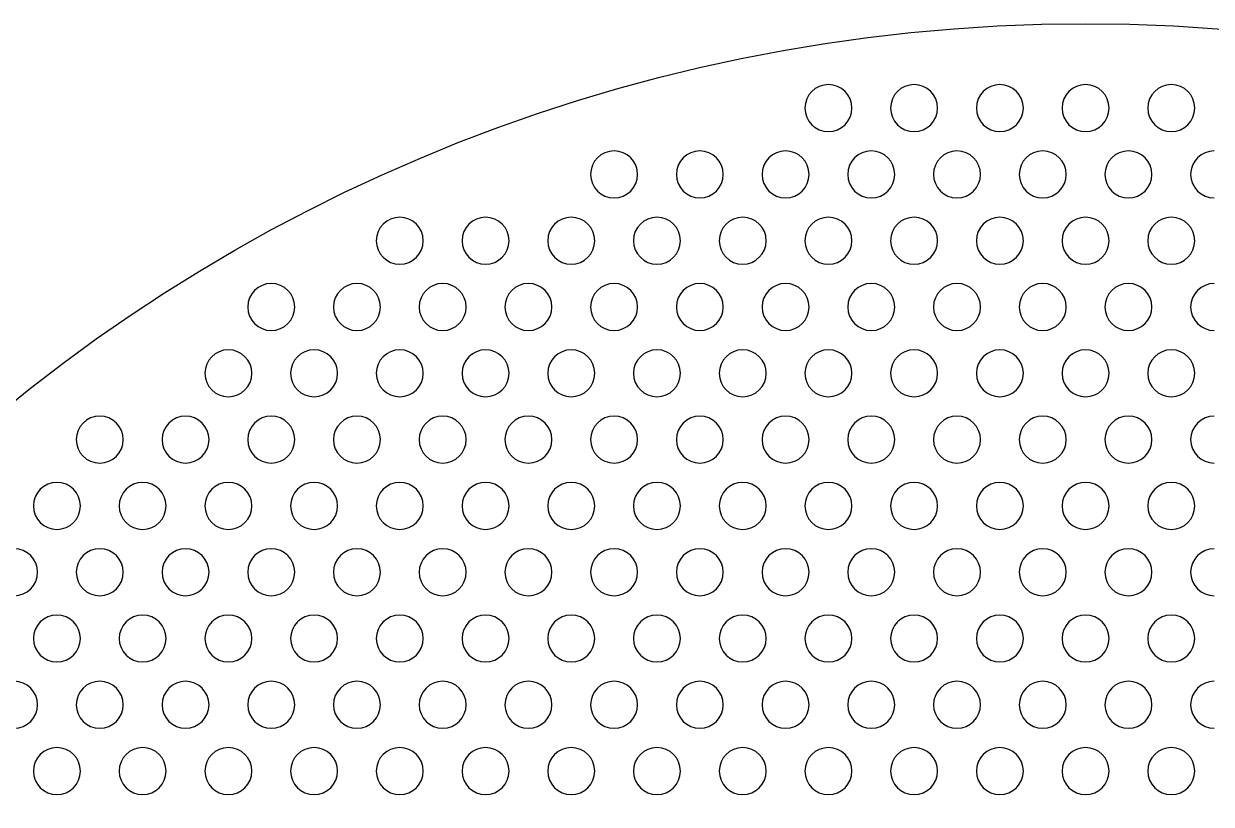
# Model space of a CAD drawing. Header units: millimetres. Extents: x 2717 to 2965, y -3 to 245.
# Drawn here: x 2764.4 to 2850.6, y 188.4 to 245 of the extents above; entities that cross this region are included whole.
import ezdxf

# ---------------------------------------------------------------- set-up
doc = ezdxf.new("R2010")
doc.units = ezdxf.units.MM
doc.layers.add('Livello 04', color=1, linetype='Continuous', true_color=0xff0000)
doc.layers.add('Predefinito', color=18, linetype='Continuous', true_color=0x000000)

msp = doc.modelspace()

# ---------------------------------------------------------------- linework, layer by layer
at = {"layer": 'Livello 04'}
msp.add_circle((2841.468, 121.039), 124, dxfattribs=at)
at = {"layer": 'Predefinito', "color": 18, "true_color": 0x000000}
for points in [[(2822.81, 240.621), (2821.868, 240.621), (2821.105, 239.858), (2821.105, 238.916)], [(2824.514, 238.916), (2824.514, 239.858), (2823.751, 240.621), (2822.81, 240.621)], [(2829.029, 240.621), (2828.088, 240.621), (2827.325, 239.858), (2827.325, 238.916)], [(2830.734, 238.916), (2830.734, 239.858), (2829.97, 240.621), (2829.029, 240.621)], [(2835.249, 240.62), (2834.307, 240.62), (2833.544, 239.858), (2833.544, 238.916)], [(2836.953, 238.916), (2836.953, 239.858), (2836.19, 240.62), (2835.249, 240.62)], [(2841.468, 240.62), (2840.527, 240.62), (2839.764, 239.858), (2839.764, 238.916)], [(2843.173, 238.916), (2843.173, 239.858), (2842.409, 240.62), (2841.468, 240.62)], [(2847.688, 240.62), (2846.746, 240.62), (2845.983, 239.858), (2845.983, 238.916)], [(2849.392, 238.916), (2849.392, 239.858), (2848.629, 240.62), (2847.688, 240.62)], [(2821.105, 238.916), (2821.105, 237.975), (2821.868, 237.212), (2822.81, 237.212)], [(2822.81, 237.212), (2823.751, 237.212), (2824.514, 237.975), (2824.514, 238.916)], [(2827.325, 238.916), (2827.325, 237.975), (2828.088, 237.212), (2829.029, 237.212)], [(2829.029, 237.212), (2829.97, 237.212), (2830.734, 237.975), (2830.734, 238.916)], [(2833.544, 238.916), (2833.544, 237.975), (2834.307, 237.212), (2835.249, 237.212)], [(2835.249, 237.212), (2836.19, 237.212), (2836.953, 237.975), (2836.953, 238.916)], [(2839.764, 238.916), (2839.764, 237.975), (2840.527, 237.212), (2841.468, 237.212)], [(2841.468, 237.212), (2842.409, 237.212), (2843.173, 237.975), (2843.173, 238.916)], [(2845.983, 238.916), (2845.983, 237.975), (2846.746, 237.212), (2847.688, 237.212)], [(2847.688, 237.212), (2848.629, 237.212), (2849.392, 237.975), (2849.392, 238.916)], [(2807.261, 235.809), (2806.319, 235.809), (2805.556, 235.046), (2805.556, 234.105)], [(2808.965, 234.105), (2808.965, 235.046), (2808.202, 235.809), (2807.261, 235.809)], [(2813.48, 235.809), (2812.539, 235.809), (2811.776, 235.046), (2811.776, 234.105)], [(2815.185, 234.105), (2815.185, 235.046), (2814.422, 235.809), (2813.48, 235.809)], [(2819.7, 235.809), (2818.758, 235.809), (2817.995, 235.046), (2817.995, 234.105)], [(2821.404, 234.105), (2821.404, 235.046), (2820.641, 235.809), (2819.7, 235.809)], [(2825.919, 235.809), (2824.978, 235.809), (2824.215, 235.046), (2824.215, 234.105)], [(2827.624, 234.105), (2827.624, 235.046), (2826.861, 235.809), (2825.919, 235.809)], [(2832.139, 235.809), (2831.198, 235.809), (2830.434, 235.046), (2830.434, 234.105)], [(2833.843, 234.105), (2833.843, 235.046), (2833.08, 235.809), (2832.139, 235.809)], [(2838.358, 235.809), (2837.417, 235.809), (2836.654, 235.046), (2836.654, 234.105)], [(2840.063, 234.105), (2840.063, 235.046), (2839.3, 235.809), (2838.358, 235.809)], [(2844.578, 235.809), (2843.637, 235.809), (2842.873, 235.046), (2842.873, 234.105)], [(2846.282, 234.105), (2846.282, 235.046), (2845.519, 235.809), (2844.578, 235.809)], [(2850.797, 235.809), (2849.856, 235.809), (2849.093, 235.046), (2849.093, 234.105)], [(2805.556, 234.105), (2805.556, 233.163), (2806.319, 232.4), (2807.261, 232.4)], [(2807.261, 232.4), (2808.202, 232.4), (2808.965, 233.163), (2808.965, 234.105)], [(2811.776, 234.105), (2811.776, 233.163), (2812.539, 232.4), (2813.48, 232.4)], [(2813.48, 232.4), (2814.422, 232.4), (2815.185, 233.163), (2815.185, 234.105)], [(2817.995, 234.105), (2817.995, 233.163), (2818.758, 232.4), (2819.7, 232.4)], [(2819.7, 232.4), (2820.641, 232.4), (2821.404, 233.163), (2821.404, 234.105)], [(2824.215, 234.105), (2824.215, 233.163), (2824.978, 232.4), (2825.919, 232.4)], [(2825.919, 232.4), (2826.861, 232.4), (2827.624, 233.163), (2827.624, 234.105)], [(2830.434, 234.105), (2830.434, 233.163), (2831.198, 232.4), (2832.139, 232.4)], [(2832.139, 232.4), (2833.08, 232.4), (2833.843, 233.163), (2833.843, 234.105)], [(2836.654, 234.105), (2836.654, 233.163), (2837.417, 232.4), (2838.358, 232.4)], [(2838.358, 232.4), (2839.3, 232.4), (2840.063, 233.163), (2840.063, 234.105)], [(2842.873, 234.105), (2842.873, 233.163), (2843.637, 232.4), (2844.578, 232.4)], [(2844.578, 232.4), (2845.519, 232.4), (2846.282, 233.163), (2846.282, 234.105)], [(2849.093, 234.105), (2849.093, 233.163), (2849.856, 232.4), (2850.797, 232.4)], [(2791.712, 230.998), (2790.771, 230.998), (2790.007, 230.235), (2790.007, 229.294)], [(2793.417, 229.294), (2793.417, 230.235), (2792.653, 230.998), (2791.712, 230.998)], [(2797.931, 230.998), (2796.99, 230.998), (2796.227, 230.235), (2796.227, 229.294)], [(2799.636, 229.294), (2799.636, 230.235), (2798.873, 230.998), (2797.931, 230.998)], [(2804.151, 230.998), (2803.21, 230.998), (2802.446, 230.235), (2802.446, 229.294)], [(2805.856, 229.294), (2805.856, 230.235), (2805.092, 230.998), (2804.151, 230.998)], [(2810.37, 230.998), (2809.429, 230.998), (2808.666, 230.235), (2808.666, 229.294)], [(2812.075, 229.294), (2812.075, 230.235), (2811.312, 230.998), (2810.37, 230.998)], [(2816.59, 230.998), (2815.649, 230.998), (2814.886, 230.235), (2814.886, 229.294)], [(2818.295, 229.294), (2818.295, 230.235), (2817.531, 230.998), (2816.59, 230.998)], [(2822.81, 230.998), (2821.868, 230.998), (2821.105, 230.235), (2821.105, 229.294)], [(2824.514, 229.294), (2824.514, 230.235), (2823.751, 230.998), (2822.81, 230.998)], [(2829.029, 230.998), (2828.088, 230.998), (2827.324, 230.235), (2827.324, 229.294)], [(2830.734, 229.294), (2830.734, 230.235), (2829.97, 230.998), (2829.029, 230.998)], [(2835.249, 230.998), (2834.307, 230.998), (2833.544, 230.235), (2833.544, 229.294)], [(2836.953, 229.294), (2836.953, 230.235), (2836.19, 230.998), (2835.249, 230.998)], [(2841.468, 230.998), (2840.527, 230.998), (2839.764, 230.235), (2839.764, 229.294)], [(2843.173, 229.294), (2843.173, 230.235), (2842.409, 230.998), (2841.468, 230.998)], [(2847.688, 230.998), (2846.746, 230.998), (2845.983, 230.235), (2845.983, 229.294)], [(2849.392, 229.294), (2849.392, 230.235), (2848.629, 230.998), (2847.688, 230.998)], [(2790.007, 229.294), (2790.007, 228.352), (2790.771, 227.589), (2791.712, 227.589)], [(2791.712, 227.589), (2792.653, 227.589), (2793.417, 228.352), (2793.417, 229.294)], [(2796.227, 229.294), (2796.227, 228.352), (2796.99, 227.589), (2797.931, 227.589)], [(2797.931, 227.589), (2798.873, 227.589), (2799.636, 228.352), (2799.636, 229.294)], [(2802.446, 229.294), (2802.446, 228.352), (2803.21, 227.589), (2804.151, 227.589)], [(2804.151, 227.589), (2805.092, 227.589), (2805.856, 228.352), (2805.856, 229.294)], [(2808.666, 229.294), (2808.666, 228.352), (2809.429, 227.589), (2810.37, 227.589)], [(2810.37, 227.589), (2811.312, 227.589), (2812.075, 228.352), (2812.075, 229.294)], [(2814.886, 229.294), (2814.886, 228.352), (2815.649, 227.589), (2816.59, 227.589)], [(2816.59, 227.589), (2817.531, 227.589), (2818.295, 228.352), (2818.295, 229.294)], [(2821.105, 229.294), (2821.105, 228.352), (2821.868, 227.589), (2822.81, 227.589)], [(2822.81, 227.589), (2823.751, 227.589), (2824.514, 228.352), (2824.514, 229.294)], [(2827.324, 229.294), (2827.324, 228.352), (2828.088, 227.589), (2829.029, 227.589)], [(2829.029, 227.589), (2829.97, 227.589), (2830.734, 228.352), (2830.734, 229.294)], [(2833.544, 229.294), (2833.544, 228.352), (2834.307, 227.589), (2835.249, 227.589)], [(2835.249, 227.589), (2836.19, 227.589), (2836.953, 228.352), (2836.953, 229.294)], [(2839.764, 229.294), (2839.764, 228.352), (2840.527, 227.589), (2841.468, 227.589)], [(2841.468, 227.589), (2842.409, 227.589), (2843.173, 228.352), (2843.173, 229.294)], [(2845.983, 229.294), (2845.983, 228.352), (2846.746, 227.589), (2847.688, 227.589)], [(2847.688, 227.589), (2848.629, 227.589), (2849.392, 228.352), (2849.392, 229.294)], [(2782.383, 226.187), (2781.442, 226.187), (2780.678, 225.423), (2780.678, 224.482)], [(2784.087, 224.482), (2784.087, 225.423), (2783.324, 226.187), (2782.383, 226.187)], [(2788.602, 226.187), (2787.661, 226.187), (2786.898, 225.424), (2786.898, 224.482)], [(2790.307, 224.482), (2790.307, 225.424), (2789.544, 226.187), (2788.602, 226.187)], [(2794.822, 226.187), (2793.881, 226.187), (2793.117, 225.424), (2793.117, 224.482)], [(2796.526, 224.482), (2796.526, 225.424), (2795.763, 226.187), (2794.822, 226.187)], [(2801.041, 226.187), (2800.1, 226.187), (2799.337, 225.424), (2799.337, 224.482)], [(2802.746, 224.482), (2802.746, 225.424), (2801.983, 226.187), (2801.041, 226.187)], [(2807.261, 226.187), (2806.319, 226.187), (2805.556, 225.424), (2805.556, 224.482)], [(2808.965, 224.482), (2808.965, 225.424), (2808.202, 226.187), (2807.261, 226.187)], [(2813.48, 226.187), (2812.539, 226.187), (2811.776, 225.424), (2811.776, 224.482)], [(2815.185, 224.482), (2815.185, 225.424), (2814.422, 226.187), (2813.48, 226.187)], [(2819.7, 226.187), (2818.758, 226.187), (2817.995, 225.424), (2817.995, 224.482)], [(2821.404, 224.482), (2821.404, 225.424), (2820.641, 226.187), (2819.7, 226.187)], [(2825.919, 226.187), (2824.978, 226.187), (2824.215, 225.424), (2824.215, 224.482)], [(2827.624, 224.482), (2827.624, 225.424), (2826.861, 226.187), (2825.919, 226.187)], [(2832.139, 226.187), (2831.198, 226.187), (2830.434, 225.424), (2830.434, 224.482)], [(2833.843, 224.482), (2833.843, 225.424), (2833.08, 226.187), (2832.139, 226.187)], [(2838.358, 226.187), (2837.417, 226.187), (2836.654, 225.424), (2836.654, 224.482)], [(2840.063, 224.482), (2840.063, 225.424), (2839.3, 226.187), (2838.358, 226.187)], [(2844.578, 226.187), (2843.637, 226.187), (2842.873, 225.424), (2842.873, 224.482)], [(2846.282, 224.482), (2846.282, 225.424), (2845.519, 226.187), (2844.578, 226.187)], [(2850.797, 226.187), (2849.856, 226.187), (2849.093, 225.424), (2849.093, 224.482)], [(2780.678, 224.482), (2780.678, 223.541), (2781.442, 222.778), (2782.383, 222.778)], [(2782.383, 222.778), (2783.324, 222.778), (2784.087, 223.541), (2784.087, 224.482)], [(2786.898, 224.482), (2786.898, 223.541), (2787.661, 222.778), (2788.602, 222.778)], [(2788.602, 222.778), (2789.544, 222.778), (2790.307, 223.541), (2790.307, 224.482)], [(2793.117, 224.482), (2793.117, 223.541), (2793.881, 222.778), (2794.822, 222.778)], [(2794.822, 222.778), (2795.763, 222.778), (2796.526, 223.541), (2796.526, 224.482)], [(2799.337, 224.482), (2799.337, 223.541), (2800.1, 222.778), (2801.041, 222.778)], [(2801.041, 222.778), (2801.983, 222.778), (2802.746, 223.541), (2802.746, 224.482)], [(2805.556, 224.482), (2805.556, 223.541), (2806.319, 222.778), (2807.261, 222.778)], [(2807.261, 222.778), (2808.202, 222.778), (2808.965, 223.541), (2808.965, 224.482)], [(2811.776, 224.482), (2811.776, 223.541), (2812.539, 222.778), (2813.48, 222.778)], [(2813.48, 222.778), (2814.422, 222.778), (2815.185, 223.541), (2815.185, 224.482)], [(2817.995, 224.482), (2817.995, 223.541), (2818.758, 222.778), (2819.7, 222.778)], [(2819.7, 222.778), (2820.641, 222.778), (2821.404, 223.541), (2821.404, 224.482)], [(2824.215, 224.482), (2824.215, 223.541), (2824.978, 222.778), (2825.919, 222.778)], [(2825.919, 222.778), (2826.861, 222.778), (2827.624, 223.541), (2827.624, 224.482)], [(2830.434, 224.482), (2830.434, 223.541), (2831.198, 222.778), (2832.139, 222.778)], [(2832.139, 222.778), (2833.08, 222.778), (2833.843, 223.541), (2833.843, 224.482)], [(2836.654, 224.482), (2836.654, 223.541), (2837.417, 222.778), (2838.358, 222.778)], [(2838.358, 222.778), (2839.3, 222.778), (2840.063, 223.541), (2840.063, 224.482)], [(2842.873, 224.482), (2842.873, 223.541), (2843.637, 222.778), (2844.578, 222.778)], [(2844.578, 222.778), (2845.519, 222.778), (2846.282, 223.541), (2846.282, 224.482)], [(2849.093, 224.482), (2849.093, 223.541), (2849.856, 222.778), (2850.797, 222.778)], [(2779.273, 221.375), (2778.332, 221.375), (2777.568, 220.612), (2777.568, 219.671)], [(2780.978, 219.671), (2780.978, 220.612), (2780.214, 221.375), (2779.273, 221.375)], [(2785.493, 221.375), (2784.551, 221.375), (2783.788, 220.612), (2783.788, 219.671)], [(2787.197, 219.671), (2787.197, 220.612), (2786.434, 221.375), (2785.493, 221.375)], [(2791.712, 221.375), (2790.771, 221.375), (2790.007, 220.612), (2790.007, 219.671)], [(2793.417, 219.671), (2793.417, 220.612), (2792.653, 221.375), (2791.712, 221.375)], [(2797.931, 221.375), (2796.99, 221.375), (2796.227, 220.612), (2796.227, 219.671)], [(2799.636, 219.671), (2799.636, 220.612), (2798.873, 221.375), (2797.931, 221.375)], [(2804.151, 221.375), (2803.21, 221.375), (2802.446, 220.612), (2802.446, 219.671)], [(2805.856, 219.671), (2805.856, 220.612), (2805.092, 221.375), (2804.151, 221.375)], [(2810.37, 221.375), (2809.429, 221.375), (2808.666, 220.612), (2808.666, 219.671)], [(2812.075, 219.671), (2812.075, 220.612), (2811.312, 221.375), (2810.37, 221.375)], [(2816.59, 221.375), (2815.649, 221.375), (2814.886, 220.612), (2814.886, 219.671)], [(2818.295, 219.671), (2818.295, 220.612), (2817.531, 221.375), (2816.59, 221.375)], [(2822.81, 221.375), (2821.868, 221.375), (2821.105, 220.612), (2821.105, 219.671)], [(2824.514, 219.671), (2824.514, 220.612), (2823.751, 221.375), (2822.81, 221.375)], [(2829.029, 221.375), (2828.088, 221.375), (2827.324, 220.612), (2827.324, 219.671)], [(2830.734, 219.671), (2830.734, 220.612), (2829.97, 221.375), (2829.029, 221.375)], [(2835.249, 221.375), (2834.307, 221.375), (2833.544, 220.612), (2833.544, 219.671)], [(2836.953, 219.671), (2836.953, 220.612), (2836.19, 221.375), (2835.249, 221.375)], [(2841.468, 221.375), (2840.527, 221.375), (2839.764, 220.612), (2839.764, 219.671)], [(2843.173, 219.671), (2843.173, 220.612), (2842.409, 221.375), (2841.468, 221.375)], [(2847.688, 221.375), (2846.746, 221.375), (2845.983, 220.612), (2845.983, 219.671)], [(2849.392, 219.671), (2849.392, 220.612), (2848.629, 221.375), (2847.688, 221.375)], [(2777.568, 219.671), (2777.568, 218.729), (2778.332, 217.966), (2779.273, 217.966)], [(2779.273, 217.966), (2780.214, 217.966), (2780.978, 218.729), (2780.978, 219.671)], [(2783.788, 219.671), (2783.788, 218.729), (2784.551, 217.966), (2785.493, 217.966)], [(2785.493, 217.966), (2786.434, 217.966), (2787.197, 218.729), (2787.197, 219.671)], [(2790.007, 219.671), (2790.007, 218.729), (2790.771, 217.966), (2791.712, 217.966)], [(2791.712, 217.966), (2792.653, 217.966), (2793.417, 218.729), (2793.417, 219.671)], [(2796.227, 219.671), (2796.227, 218.729), (2796.99, 217.966), (2797.931, 217.966)], [(2797.931, 217.966), (2798.873, 217.966), (2799.636, 218.729), (2799.636, 219.671)], [(2802.446, 219.671), (2802.446, 218.729), (2803.21, 217.966), (2804.151, 217.966)], [(2804.151, 217.966), (2805.092, 217.966), (2805.856, 218.729), (2805.856, 219.671)], [(2808.666, 219.671), (2808.666, 218.729), (2809.429, 217.966), (2810.37, 217.966)], [(2810.37, 217.966), (2811.312, 217.966), (2812.075, 218.729), (2812.075, 219.671)], [(2814.886, 219.671), (2814.886, 218.729), (2815.649, 217.966), (2816.59, 217.966)], [(2816.59, 217.966), (2817.531, 217.966), (2818.295, 218.729), (2818.295, 219.671)], [(2821.105, 219.671), (2821.105, 218.729), (2821.868, 217.966), (2822.81, 217.966)], [(2822.81, 217.966), (2823.751, 217.966), (2824.514, 218.729), (2824.514, 219.671)], [(2827.324, 219.671), (2827.324, 218.729), (2828.088, 217.966), (2829.029, 217.966)], [(2829.029, 217.966), (2829.97, 217.966), (2830.734, 218.729), (2830.734, 219.671)], [(2833.544, 219.671), (2833.544, 218.729), (2834.307, 217.966), (2835.249, 217.966)], [(2835.249, 217.966), (2836.19, 217.966), (2836.953, 218.729), (2836.953, 219.671)], [(2839.764, 219.671), (2839.764, 218.729), (2840.527, 217.966), (2841.468, 217.966)], [(2841.468, 217.966), (2842.409, 217.966), (2843.173, 218.729), (2843.173, 219.671)], [(2845.983, 219.671), (2845.983, 218.729), (2846.746, 217.966), (2847.688, 217.966)], [(2847.688, 217.966), (2848.629, 217.966), (2849.392, 218.729), (2849.392, 219.671)], [(2769.944, 216.564), (2769.002, 216.564), (2768.239, 215.801), (2768.239, 214.86)], [(2771.648, 214.86), (2771.648, 215.801), (2770.885, 216.564), (2769.944, 216.564)], [(2776.163, 216.564), (2775.222, 216.564), (2774.459, 215.801), (2774.459, 214.86)], [(2777.868, 214.86), (2777.868, 215.801), (2777.104, 216.564), (2776.163, 216.564)], [(2782.383, 216.564), (2781.442, 216.564), (2780.678, 215.801), (2780.678, 214.86)], [(2784.087, 214.86), (2784.087, 215.801), (2783.324, 216.564), (2782.383, 216.564)], [(2788.602, 216.564), (2787.661, 216.564), (2786.898, 215.801), (2786.898, 214.86)], [(2790.307, 214.86), (2790.307, 215.801), (2789.544, 216.564), (2788.602, 216.564)], [(2794.822, 216.564), (2793.881, 216.564), (2793.117, 215.801), (2793.117, 214.86)], [(2796.526, 214.86), (2796.526, 215.801), (2795.763, 216.564), (2794.822, 216.564)], [(2801.041, 216.564), (2800.1, 216.564), (2799.337, 215.801), (2799.337, 214.86)], [(2802.746, 214.86), (2802.746, 215.801), (2801.983, 216.564), (2801.041, 216.564)], [(2807.261, 216.564), (2806.319, 216.564), (2805.556, 215.801), (2805.556, 214.86)], [(2808.965, 214.86), (2808.965, 215.801), (2808.202, 216.564), (2807.261, 216.564)], [(2813.48, 216.564), (2812.539, 216.564), (2811.776, 215.801), (2811.776, 214.86)], [(2815.185, 214.86), (2815.185, 215.801), (2814.422, 216.564), (2813.48, 216.564)], [(2819.7, 216.564), (2818.758, 216.564), (2817.995, 215.801), (2817.995, 214.86)], [(2821.404, 214.86), (2821.404, 215.801), (2820.641, 216.564), (2819.7, 216.564)], [(2825.919, 216.564), (2824.978, 216.564), (2824.215, 215.801), (2824.215, 214.86)], [(2827.624, 214.86), (2827.624, 215.801), (2826.861, 216.564), (2825.919, 216.564)], [(2832.139, 216.564), (2831.198, 216.564), (2830.434, 215.801), (2830.434, 214.86)], [(2833.843, 214.86), (2833.843, 215.801), (2833.08, 216.564), (2832.139, 216.564)], [(2838.358, 216.564), (2837.417, 216.564), (2836.654, 215.801), (2836.654, 214.86)], [(2840.063, 214.86), (2840.063, 215.801), (2839.3, 216.564), (2838.358, 216.564)], [(2844.578, 216.564), (2843.637, 216.564), (2842.873, 215.801), (2842.873, 214.86)], [(2846.282, 214.86), (2846.282, 215.801), (2845.519, 216.564), (2844.578, 216.564)], [(2850.797, 216.564), (2849.856, 216.564), (2849.093, 215.801), (2849.093, 214.86)], [(2768.239, 214.86), (2768.239, 213.918), (2769.002, 213.155), (2769.944, 213.155)], [(2769.944, 213.155), (2770.885, 213.155), (2771.648, 213.918), (2771.648, 214.86)], [(2774.459, 214.86), (2774.459, 213.918), (2775.222, 213.155), (2776.163, 213.155)], [(2776.163, 213.155), (2777.104, 213.155), (2777.868, 213.918), (2777.868, 214.86)], [(2780.678, 214.86), (2780.678, 213.918), (2781.442, 213.155), (2782.383, 213.155)], [(2782.383, 213.155), (2783.324, 213.155), (2784.087, 213.918), (2784.087, 214.86)], [(2786.898, 214.86), (2786.898, 213.918), (2787.661, 213.155), (2788.602, 213.155)], [(2788.602, 213.155), (2789.544, 213.155), (2790.307, 213.918), (2790.307, 214.86)], [(2793.117, 214.86), (2793.117, 213.918), (2793.881, 213.155), (2794.822, 213.155)], [(2794.822, 213.155), (2795.763, 213.155), (2796.526, 213.918), (2796.526, 214.86)], [(2799.337, 214.86), (2799.337, 213.918), (2800.1, 213.155), (2801.041, 213.155)], [(2801.041, 213.155), (2801.983, 213.155), (2802.746, 213.918), (2802.746, 214.86)], [(2805.556, 214.86), (2805.556, 213.918), (2806.319, 213.155), (2807.261, 213.155)], [(2807.261, 213.155), (2808.202, 213.155), (2808.965, 213.918), (2808.965, 214.86)], [(2811.776, 214.86), (2811.776, 213.918), (2812.539, 213.155), (2813.48, 213.155)], [(2813.48, 213.155), (2814.422, 213.155), (2815.185, 213.918), (2815.185, 214.86)], [(2817.995, 214.86), (2817.995, 213.918), (2818.758, 213.155), (2819.7, 213.155)], [(2819.7, 213.155), (2820.641, 213.155), (2821.404, 213.918), (2821.404, 214.86)], [(2824.215, 214.86), (2824.215, 213.918), (2824.978, 213.155), (2825.919, 213.155)], [(2825.919, 213.155), (2826.861, 213.155), (2827.624, 213.918), (2827.624, 214.86)], [(2830.434, 214.86), (2830.434, 213.918), (2831.198, 213.155), (2832.139, 213.155)], [(2832.139, 213.155), (2833.08, 213.155), (2833.843, 213.918), (2833.843, 214.86)], [(2836.654, 214.86), (2836.654, 213.918), (2837.417, 213.155), (2838.358, 213.155)], [(2838.358, 213.155), (2839.3, 213.155), (2840.063, 213.918), (2840.063, 214.86)], [(2842.873, 214.86), (2842.873, 213.918), (2843.637, 213.155), (2844.578, 213.155)], [(2844.578, 213.155), (2845.519, 213.155), (2846.282, 213.918), (2846.282, 214.86)], [(2849.093, 214.86), (2849.093, 213.918), (2849.856, 213.155), (2850.797, 213.155)], [(2766.834, 211.753), (2765.893, 211.753), (2765.129, 210.99), (2765.129, 210.048)], [(2768.539, 210.048), (2768.539, 210.99), (2767.775, 211.753), (2766.834, 211.753)], [(2773.053, 211.753), (2772.112, 211.753), (2771.349, 210.99), (2771.349, 210.048)], [(2774.758, 210.048), (2774.758, 210.99), (2773.995, 211.753), (2773.053, 211.753)], [(2779.273, 211.753), (2778.332, 211.753), (2777.568, 210.99), (2777.568, 210.048)], [(2780.978, 210.048), (2780.978, 210.99), (2780.214, 211.753), (2779.273, 211.753)], [(2785.493, 211.753), (2784.551, 211.753), (2783.788, 210.99), (2783.788, 210.048)], [(2787.197, 210.048), (2787.197, 210.99), (2786.434, 211.753), (2785.493, 211.753)], [(2791.712, 211.753), (2790.771, 211.753), (2790.007, 210.99), (2790.007, 210.048)], [(2793.417, 210.048), (2793.417, 210.99), (2792.653, 211.753), (2791.712, 211.753)], [(2797.931, 211.753), (2796.99, 211.753), (2796.227, 210.99), (2796.227, 210.048)], [(2799.636, 210.048), (2799.636, 210.99), (2798.873, 211.753), (2797.931, 211.753)], [(2804.151, 211.753), (2803.21, 211.753), (2802.446, 210.99), (2802.446, 210.048)], [(2805.856, 210.048), (2805.856, 210.99), (2805.092, 211.753), (2804.151, 211.753)], [(2810.37, 211.753), (2809.429, 211.753), (2808.666, 210.99), (2808.666, 210.048)], [(2812.075, 210.048), (2812.075, 210.99), (2811.312, 211.753), (2810.37, 211.753)], [(2816.59, 211.753), (2815.649, 211.753), (2814.886, 210.99), (2814.886, 210.048)], [(2818.295, 210.048), (2818.295, 210.99), (2817.531, 211.753), (2816.59, 211.753)], [(2822.81, 211.753), (2821.868, 211.753), (2821.105, 210.99), (2821.105, 210.048)], [(2824.514, 210.048), (2824.514, 210.99), (2823.751, 211.753), (2822.81, 211.753)], [(2829.029, 211.753), (2828.088, 211.753), (2827.324, 210.99), (2827.324, 210.048)], [(2830.734, 210.048), (2830.734, 210.99), (2829.97, 211.753), (2829.029, 211.753)], [(2835.249, 211.753), (2834.307, 211.753), (2833.544, 210.99), (2833.544, 210.048)], [(2836.953, 210.048), (2836.953, 210.99), (2836.19, 211.753), (2835.249, 211.753)], [(2841.468, 211.753), (2840.527, 211.753), (2839.764, 210.99), (2839.764, 210.048)], [(2843.173, 210.048), (2843.173, 210.99), (2842.409, 211.753), (2841.468, 211.753)], [(2847.688, 211.753), (2846.746, 211.753), (2845.983, 210.99), (2845.983, 210.048)], [(2849.392, 210.048), (2849.392, 210.99), (2848.629, 211.753), (2847.688, 211.753)], [(2765.129, 210.048), (2765.129, 209.107), (2765.893, 208.344), (2766.834, 208.344)], [(2766.834, 208.344), (2767.775, 208.344), (2768.539, 209.107), (2768.539, 210.048)], [(2771.349, 210.048), (2771.349, 209.107), (2772.112, 208.344), (2773.053, 208.344)], [(2773.053, 208.344), (2773.995, 208.344), (2774.758, 209.107), (2774.758, 210.048)], [(2777.568, 210.048), (2777.568, 209.107), (2778.332, 208.344), (2779.273, 208.344)], [(2779.273, 208.344), (2780.214, 208.344), (2780.978, 209.107), (2780.978, 210.048)], [(2783.788, 210.048), (2783.788, 209.107), (2784.551, 208.344), (2785.493, 208.344)], [(2785.493, 208.344), (2786.434, 208.344), (2787.197, 209.107), (2787.197, 210.048)], [(2790.007, 210.048), (2790.007, 209.107), (2790.771, 208.344), (2791.712, 208.344)], [(2791.712, 208.344), (2792.653, 208.344), (2793.417, 209.107), (2793.417, 210.048)], [(2796.227, 210.048), (2796.227, 209.107), (2796.99, 208.344), (2797.931, 208.344)], [(2797.931, 208.344), (2798.873, 208.344), (2799.636, 209.107), (2799.636, 210.048)], [(2802.446, 210.048), (2802.446, 209.107), (2803.21, 208.344), (2804.151, 208.344)], [(2804.151, 208.344), (2805.092, 208.344), (2805.856, 209.107), (2805.856, 210.048)], [(2808.666, 210.048), (2808.666, 209.107), (2809.429, 208.344), (2810.37, 208.344)], [(2810.37, 208.344), (2811.312, 208.344), (2812.075, 209.107), (2812.075, 210.048)], [(2814.886, 210.048), (2814.886, 209.107), (2815.649, 208.344), (2816.59, 208.344)], [(2816.59, 208.344), (2817.531, 208.344), (2818.295, 209.107), (2818.295, 210.048)], [(2821.105, 210.048), (2821.105, 209.107), (2821.868, 208.344), (2822.81, 208.344)], [(2822.81, 208.344), (2823.751, 208.344), (2824.514, 209.107), (2824.514, 210.048)], [(2827.324, 210.048), (2827.324, 209.107), (2828.088, 208.344), (2829.029, 208.344)], [(2829.029, 208.344), (2829.97, 208.344), (2830.734, 209.107), (2830.734, 210.048)], [(2833.544, 210.048), (2833.544, 209.107), (2834.307, 208.344), (2835.249, 208.344)], [(2835.249, 208.344), (2836.19, 208.344), (2836.953, 209.107), (2836.953, 210.048)], [(2839.764, 210.048), (2839.764, 209.107), (2840.527, 208.344), (2841.468, 208.344)], [(2841.468, 208.344), (2842.409, 208.344), (2843.173, 209.107), (2843.173, 210.048)], [(2845.983, 210.048), (2845.983, 209.107), (2846.746, 208.344), (2847.688, 208.344)], [(2847.688, 208.344), (2848.629, 208.344), (2849.392, 209.107), (2849.392, 210.048)], [(2765.429, 205.237), (2765.429, 206.178), (2764.666, 206.942), (2763.724, 206.942)], [(2769.944, 206.942), (2769.002, 206.942), (2768.239, 206.178), (2768.239, 205.237)], [(2771.648, 205.237), (2771.648, 206.178), (2770.885, 206.942), (2769.944, 206.942)], [(2776.163, 206.942), (2775.222, 206.942), (2774.459, 206.178), (2774.459, 205.237)], [(2777.868, 205.237), (2777.868, 206.178), (2777.104, 206.942), (2776.163, 206.942)], [(2782.383, 206.942), (2781.442, 206.942), (2780.678, 206.178), (2780.678, 205.237)], [(2784.087, 205.237), (2784.087, 206.178), (2783.324, 206.942), (2782.383, 206.942)], [(2788.602, 206.942), (2787.661, 206.942), (2786.898, 206.178), (2786.898, 205.237)], [(2790.307, 205.237), (2790.307, 206.178), (2789.544, 206.942), (2788.602, 206.942)], [(2794.822, 206.942), (2793.881, 206.942), (2793.117, 206.178), (2793.117, 205.237)], [(2796.526, 205.237), (2796.526, 206.178), (2795.763, 206.942), (2794.822, 206.942)], [(2801.041, 206.942), (2800.1, 206.942), (2799.337, 206.178), (2799.337, 205.237)], [(2802.746, 205.237), (2802.746, 206.178), (2801.983, 206.942), (2801.041, 206.942)], [(2807.261, 206.942), (2806.319, 206.942), (2805.556, 206.178), (2805.556, 205.237)], [(2808.965, 205.237), (2808.965, 206.178), (2808.202, 206.942), (2807.261, 206.942)], [(2813.48, 206.942), (2812.539, 206.942), (2811.776, 206.178), (2811.776, 205.237)], [(2815.185, 205.237), (2815.185, 206.178), (2814.422, 206.942), (2813.48, 206.942)], [(2819.7, 206.942), (2818.758, 206.942), (2817.995, 206.178), (2817.995, 205.237)], [(2821.404, 205.237), (2821.404, 206.178), (2820.641, 206.942), (2819.7, 206.942)], [(2825.919, 206.942), (2824.978, 206.942), (2824.215, 206.178), (2824.215, 205.237)], [(2827.624, 205.237), (2827.624, 206.178), (2826.861, 206.942), (2825.919, 206.942)], [(2832.139, 206.942), (2831.198, 206.942), (2830.434, 206.178), (2830.434, 205.237)], [(2833.843, 205.237), (2833.843, 206.178), (2833.08, 206.942), (2832.139, 206.942)], [(2838.358, 206.942), (2837.417, 206.942), (2836.654, 206.178), (2836.654, 205.237)], [(2840.063, 205.237), (2840.063, 206.178), (2839.3, 206.942), (2838.358, 206.942)], [(2844.578, 206.942), (2843.637, 206.942), (2842.873, 206.178), (2842.873, 205.237)], [(2846.282, 205.237), (2846.282, 206.178), (2845.519, 206.942), (2844.578, 206.942)], [(2850.797, 206.942), (2849.856, 206.942), (2849.093, 206.178), (2849.093, 205.237)], [(2763.724, 203.532), (2764.666, 203.532), (2765.429, 204.296), (2765.429, 205.237)], [(2768.239, 205.237), (2768.239, 204.296), (2769.002, 203.532), (2769.944, 203.532)], [(2769.944, 203.532), (2770.885, 203.532), (2771.648, 204.296), (2771.648, 205.237)], [(2774.459, 205.237), (2774.459, 204.296), (2775.222, 203.532), (2776.163, 203.532)], [(2776.163, 203.532), (2777.104, 203.532), (2777.868, 204.296), (2777.868, 205.237)], [(2780.678, 205.237), (2780.678, 204.296), (2781.442, 203.532), (2782.383, 203.532)], [(2782.383, 203.532), (2783.324, 203.532), (2784.087, 204.296), (2784.087, 205.237)], [(2786.898, 205.237), (2786.898, 204.296), (2787.661, 203.532), (2788.602, 203.532)], [(2788.602, 203.532), (2789.544, 203.532), (2790.307, 204.296), (2790.307, 205.237)], [(2793.117, 205.237), (2793.117, 204.296), (2793.881, 203.532), (2794.822, 203.532)], [(2794.822, 203.532), (2795.763, 203.532), (2796.526, 204.296), (2796.526, 205.237)], [(2799.337, 205.237), (2799.337, 204.296), (2800.1, 203.532), (2801.041, 203.532)], [(2801.041, 203.532), (2801.983, 203.532), (2802.746, 204.296), (2802.746, 205.237)], [(2805.556, 205.237), (2805.556, 204.296), (2806.319, 203.532), (2807.261, 203.532)], [(2807.261, 203.532), (2808.202, 203.532), (2808.965, 204.296), (2808.965, 205.237)], [(2811.776, 205.237), (2811.776, 204.296), (2812.539, 203.532), (2813.48, 203.532)], [(2813.48, 203.532), (2814.422, 203.532), (2815.185, 204.296), (2815.185, 205.237)], [(2817.995, 205.237), (2817.995, 204.296), (2818.758, 203.532), (2819.7, 203.532)], [(2819.7, 203.532), (2820.641, 203.532), (2821.404, 204.296), (2821.404, 205.237)], [(2824.215, 205.237), (2824.215, 204.296), (2824.978, 203.532), (2825.919, 203.532)], [(2825.919, 203.532), (2826.861, 203.532), (2827.624, 204.296), (2827.624, 205.237)], [(2830.434, 205.237), (2830.434, 204.296), (2831.198, 203.532), (2832.139, 203.532)], [(2832.139, 203.532), (2833.08, 203.532), (2833.843, 204.296), (2833.843, 205.237)], [(2836.654, 205.237), (2836.654, 204.296), (2837.417, 203.532), (2838.358, 203.532)], [(2838.358, 203.532), (2839.3, 203.532), (2840.063, 204.296), (2840.063, 205.237)], [(2842.873, 205.237), (2842.873, 204.296), (2843.637, 203.532), (2844.578, 203.532)], [(2844.578, 203.532), (2845.519, 203.532), (2846.282, 204.296), (2846.282, 205.237)], [(2849.093, 205.237), (2849.093, 204.296), (2849.856, 203.532), (2850.797, 203.532)], [(2766.834, 202.13), (2765.893, 202.13), (2765.129, 201.367), (2765.129, 200.426)], [(2768.539, 200.426), (2768.539, 201.367), (2767.775, 202.13), (2766.834, 202.13)], [(2773.053, 202.13), (2772.112, 202.13), (2771.349, 201.367), (2771.349, 200.426)], [(2774.758, 200.426), (2774.758, 201.367), (2773.995, 202.13), (2773.053, 202.13)], [(2779.273, 202.13), (2778.332, 202.13), (2777.568, 201.367), (2777.568, 200.426)], [(2780.978, 200.426), (2780.978, 201.367), (2780.214, 202.13), (2779.273, 202.13)], [(2785.493, 202.13), (2784.551, 202.13), (2783.788, 201.367), (2783.788, 200.426)], [(2787.197, 200.426), (2787.197, 201.367), (2786.434, 202.13), (2785.493, 202.13)], [(2791.712, 202.13), (2790.771, 202.13), (2790.007, 201.367), (2790.007, 200.426)], [(2793.417, 200.426), (2793.417, 201.367), (2792.653, 202.13), (2791.712, 202.13)], [(2797.931, 202.13), (2796.99, 202.13), (2796.227, 201.367), (2796.227, 200.426)], [(2799.636, 200.426), (2799.636, 201.367), (2798.873, 202.13), (2797.931, 202.13)], [(2804.151, 202.13), (2803.21, 202.13), (2802.446, 201.367), (2802.446, 200.426)], [(2805.856, 200.426), (2805.856, 201.367), (2805.092, 202.13), (2804.151, 202.13)], [(2810.37, 202.13), (2809.429, 202.13), (2808.666, 201.367), (2808.666, 200.426)], [(2812.075, 200.426), (2812.075, 201.367), (2811.312, 202.13), (2810.37, 202.13)], [(2816.59, 202.13), (2815.649, 202.13), (2814.886, 201.367), (2814.886, 200.426)], [(2818.295, 200.426), (2818.295, 201.367), (2817.531, 202.13), (2816.59, 202.13)], [(2822.81, 202.13), (2821.868, 202.13), (2821.105, 201.367), (2821.105, 200.426)], [(2824.514, 200.426), (2824.514, 201.367), (2823.751, 202.13), (2822.81, 202.13)], [(2829.029, 202.13), (2828.088, 202.13), (2827.324, 201.367), (2827.324, 200.426)], [(2830.734, 200.426), (2830.734, 201.367), (2829.97, 202.13), (2829.029, 202.13)], [(2835.249, 202.13), (2834.307, 202.13), (2833.544, 201.367), (2833.544, 200.426)], [(2836.953, 200.426), (2836.953, 201.367), (2836.19, 202.13), (2835.249, 202.13)], [(2841.468, 202.13), (2840.527, 202.13), (2839.764, 201.367), (2839.764, 200.426)], [(2843.173, 200.426), (2843.173, 201.367), (2842.409, 202.13), (2841.468, 202.13)], [(2847.688, 202.13), (2846.746, 202.13), (2845.983, 201.367), (2845.983, 200.426)], [(2849.392, 200.426), (2849.392, 201.367), (2848.629, 202.13), (2847.688, 202.13)], [(2765.129, 200.426), (2765.129, 199.484), (2765.893, 198.721), (2766.834, 198.721)], [(2766.834, 198.721), (2767.775, 198.721), (2768.539, 199.484), (2768.539, 200.426)], [(2771.349, 200.426), (2771.349, 199.484), (2772.112, 198.721), (2773.053, 198.721)], [(2773.053, 198.721), (2773.995, 198.721), (2774.758, 199.484), (2774.758, 200.426)], [(2777.568, 200.426), (2777.568, 199.484), (2778.332, 198.721), (2779.273, 198.721)], [(2779.273, 198.721), (2780.214, 198.721), (2780.978, 199.484), (2780.978, 200.426)], [(2783.788, 200.426), (2783.788, 199.484), (2784.551, 198.721), (2785.493, 198.721)], [(2785.493, 198.721), (2786.434, 198.721), (2787.197, 199.484), (2787.197, 200.426)], [(2790.007, 200.426), (2790.007, 199.484), (2790.771, 198.721), (2791.712, 198.721)], [(2791.712, 198.721), (2792.653, 198.721), (2793.417, 199.484), (2793.417, 200.426)], [(2796.227, 200.426), (2796.227, 199.484), (2796.99, 198.721), (2797.931, 198.721)], [(2797.931, 198.721), (2798.873, 198.721), (2799.636, 199.484), (2799.636, 200.426)], [(2802.446, 200.426), (2802.446, 199.484), (2803.21, 198.721), (2804.151, 198.721)], [(2804.151, 198.721), (2805.092, 198.721), (2805.856, 199.484), (2805.856, 200.426)], [(2808.666, 200.426), (2808.666, 199.484), (2809.429, 198.721), (2810.37, 198.721)], [(2810.37, 198.721), (2811.312, 198.721), (2812.075, 199.484), (2812.075, 200.426)], [(2814.886, 200.426), (2814.886, 199.484), (2815.649, 198.721), (2816.59, 198.721)], [(2816.59, 198.721), (2817.531, 198.721), (2818.295, 199.484), (2818.295, 200.426)], [(2821.105, 200.426), (2821.105, 199.484), (2821.868, 198.721), (2822.81, 198.721)], [(2822.81, 198.721), (2823.751, 198.721), (2824.514, 199.484), (2824.514, 200.426)], [(2827.324, 200.426), (2827.324, 199.484), (2828.088, 198.721), (2829.029, 198.721)], [(2829.029, 198.721), (2829.97, 198.721), (2830.734, 199.484), (2830.734, 200.426)], [(2833.544, 200.426), (2833.544, 199.484), (2834.307, 198.721), (2835.249, 198.721)], [(2835.249, 198.721), (2836.19, 198.721), (2836.953, 199.484), (2836.953, 200.426)], [(2839.764, 200.426), (2839.764, 199.484), (2840.527, 198.721), (2841.468, 198.721)], [(2841.468, 198.721), (2842.409, 198.721), (2843.173, 199.484), (2843.173, 200.426)], [(2845.983, 200.426), (2845.983, 199.484), (2846.746, 198.721), (2847.688, 198.721)], [(2847.688, 198.721), (2848.629, 198.721), (2849.392, 199.484), (2849.392, 200.426)], [(2765.429, 195.614), (2765.429, 196.556), (2764.666, 197.319), (2763.724, 197.319)], [(2769.944, 197.319), (2769.002, 197.319), (2768.239, 196.556), (2768.239, 195.614)], [(2771.648, 195.614), (2771.648, 196.556), (2770.885, 197.319), (2769.944, 197.319)], [(2776.163, 197.319), (2775.222, 197.319), (2774.459, 196.556), (2774.459, 195.614)], [(2777.868, 195.614), (2777.868, 196.556), (2777.104, 197.319), (2776.163, 197.319)], [(2782.383, 197.319), (2781.442, 197.319), (2780.678, 196.556), (2780.678, 195.614)], [(2784.087, 195.614), (2784.087, 196.556), (2783.324, 197.319), (2782.383, 197.319)], [(2788.602, 197.319), (2787.661, 197.319), (2786.898, 196.556), (2786.898, 195.614)], [(2790.307, 195.614), (2790.307, 196.556), (2789.544, 197.319), (2788.602, 197.319)], [(2794.822, 197.319), (2793.881, 197.319), (2793.117, 196.556), (2793.117, 195.614)], [(2796.526, 195.614), (2796.526, 196.556), (2795.763, 197.319), (2794.822, 197.319)], [(2801.041, 197.319), (2800.1, 197.319), (2799.337, 196.556), (2799.337, 195.614)], [(2802.746, 195.614), (2802.746, 196.556), (2801.983, 197.319), (2801.041, 197.319)], [(2807.261, 197.319), (2806.319, 197.319), (2805.556, 196.556), (2805.556, 195.614)], [(2808.965, 195.614), (2808.965, 196.556), (2808.202, 197.319), (2807.261, 197.319)], [(2813.48, 197.319), (2812.539, 197.319), (2811.776, 196.556), (2811.776, 195.614)], [(2815.185, 195.614), (2815.185, 196.556), (2814.422, 197.319), (2813.48, 197.319)], [(2819.7, 197.319), (2818.758, 197.319), (2817.995, 196.556), (2817.995, 195.614)], [(2821.404, 195.614), (2821.404, 196.556), (2820.641, 197.319), (2819.7, 197.319)], [(2825.919, 197.319), (2824.978, 197.319), (2824.215, 196.556), (2824.215, 195.614)], [(2827.624, 195.614), (2827.624, 196.556), (2826.861, 197.319), (2825.919, 197.319)], [(2832.139, 197.319), (2831.198, 197.319), (2830.434, 196.556), (2830.434, 195.614)], [(2833.843, 195.614), (2833.843, 196.556), (2833.08, 197.319), (2832.139, 197.319)], [(2838.358, 197.319), (2837.417, 197.319), (2836.654, 196.556), (2836.654, 195.614)], [(2840.063, 195.614), (2840.063, 196.556), (2839.3, 197.319), (2838.358, 197.319)], [(2844.578, 197.319), (2843.637, 197.319), (2842.873, 196.556), (2842.873, 195.614)], [(2846.282, 195.614), (2846.282, 196.556), (2845.519, 197.319), (2844.578, 197.319)], [(2850.797, 197.319), (2849.856, 197.319), (2849.093, 196.556), (2849.093, 195.614)], [(2763.724, 193.91), (2764.666, 193.91), (2765.429, 194.673), (2765.429, 195.614)], [(2768.239, 195.614), (2768.239, 194.673), (2769.002, 193.91), (2769.944, 193.91)], [(2769.944, 193.91), (2770.885, 193.91), (2771.648, 194.673), (2771.648, 195.614)], [(2774.459, 195.614), (2774.459, 194.673), (2775.222, 193.91), (2776.163, 193.91)], [(2776.163, 193.91), (2777.104, 193.91), (2777.868, 194.673), (2777.868, 195.614)], [(2780.678, 195.614), (2780.678, 194.673), (2781.442, 193.91), (2782.383, 193.91)], [(2782.383, 193.91), (2783.324, 193.91), (2784.087, 194.673), (2784.087, 195.614)], [(2786.898, 195.614), (2786.898, 194.673), (2787.661, 193.91), (2788.602, 193.91)], [(2788.602, 193.91), (2789.544, 193.91), (2790.307, 194.673), (2790.307, 195.614)], [(2793.117, 195.614), (2793.117, 194.673), (2793.881, 193.91), (2794.822, 193.91)], [(2794.822, 193.91), (2795.763, 193.91), (2796.526, 194.673), (2796.526, 195.614)], [(2799.337, 195.614), (2799.337, 194.673), (2800.1, 193.91), (2801.041, 193.91)], [(2801.041, 193.91), (2801.983, 193.91), (2802.746, 194.673), (2802.746, 195.614)], [(2805.556, 195.614), (2805.556, 194.673), (2806.319, 193.91), (2807.261, 193.91)], [(2807.261, 193.91), (2808.202, 193.91), (2808.965, 194.673), (2808.965, 195.614)], [(2811.776, 195.614), (2811.776, 194.673), (2812.539, 193.91), (2813.48, 193.91)], [(2813.48, 193.91), (2814.422, 193.91), (2815.185, 194.673), (2815.185, 195.614)], [(2817.995, 195.614), (2817.995, 194.673), (2818.758, 193.91), (2819.7, 193.91)], [(2819.7, 193.91), (2820.641, 193.91), (2821.404, 194.673), (2821.404, 195.614)], [(2824.215, 195.614), (2824.215, 194.673), (2824.978, 193.91), (2825.919, 193.91)], [(2825.919, 193.91), (2826.861, 193.91), (2827.624, 194.673), (2827.624, 195.614)], [(2830.434, 195.614), (2830.434, 194.673), (2831.198, 193.91), (2832.139, 193.91)], [(2832.139, 193.91), (2833.08, 193.91), (2833.843, 194.673), (2833.843, 195.614)], [(2836.654, 195.614), (2836.654, 194.673), (2837.417, 193.91), (2838.358, 193.91)], [(2838.358, 193.91), (2839.3, 193.91), (2840.063, 194.673), (2840.063, 195.614)], [(2842.873, 195.614), (2842.873, 194.673), (2843.637, 193.91), (2844.578, 193.91)], [(2844.578, 193.91), (2845.519, 193.91), (2846.282, 194.673), (2846.282, 195.614)], [(2849.093, 195.614), (2849.093, 194.673), (2849.856, 193.91), (2850.797, 193.91)], [(2766.834, 192.508), (2765.893, 192.508), (2765.129, 191.744), (2765.129, 190.803)], [(2768.539, 190.803), (2768.539, 191.744), (2767.775, 192.508), (2766.834, 192.508)], [(2773.053, 192.508), (2772.112, 192.508), (2771.349, 191.744), (2771.349, 190.803)], [(2774.758, 190.803), (2774.758, 191.744), (2773.995, 192.508), (2773.053, 192.508)], [(2779.273, 192.508), (2778.332, 192.508), (2777.568, 191.744), (2777.568, 190.803)], [(2780.978, 190.803), (2780.978, 191.744), (2780.214, 192.508), (2779.273, 192.508)], [(2785.493, 192.508), (2784.551, 192.508), (2783.788, 191.744), (2783.788, 190.803)], [(2787.197, 190.803), (2787.197, 191.744), (2786.434, 192.508), (2785.493, 192.508)], [(2791.712, 192.508), (2790.771, 192.508), (2790.007, 191.744), (2790.007, 190.803)], [(2793.417, 190.803), (2793.417, 191.744), (2792.653, 192.508), (2791.712, 192.508)], [(2797.931, 192.508), (2796.99, 192.508), (2796.227, 191.744), (2796.227, 190.803)], [(2799.636, 190.803), (2799.636, 191.744), (2798.873, 192.508), (2797.931, 192.508)], [(2804.151, 192.508), (2803.21, 192.508), (2802.446, 191.744), (2802.446, 190.803)], [(2805.856, 190.803), (2805.856, 191.744), (2805.092, 192.508), (2804.151, 192.508)], [(2810.37, 192.508), (2809.429, 192.508), (2808.666, 191.744), (2808.666, 190.803)], [(2812.075, 190.803), (2812.075, 191.744), (2811.312, 192.508), (2810.37, 192.508)], [(2816.59, 192.508), (2815.649, 192.508), (2814.886, 191.744), (2814.886, 190.803)], [(2818.295, 190.803), (2818.295, 191.744), (2817.531, 192.508), (2816.59, 192.508)], [(2822.81, 192.508), (2821.868, 192.508), (2821.105, 191.744), (2821.105, 190.803)], [(2824.514, 190.803), (2824.514, 191.744), (2823.751, 192.508), (2822.81, 192.508)], [(2829.029, 192.508), (2828.088, 192.508), (2827.324, 191.744), (2827.324, 190.803)], [(2830.734, 190.803), (2830.734, 191.744), (2829.97, 192.508), (2829.029, 192.508)], [(2835.249, 192.508), (2834.307, 192.508), (2833.544, 191.744), (2833.544, 190.803)], [(2836.953, 190.803), (2836.953, 191.744), (2836.19, 192.508), (2835.249, 192.508)], [(2841.468, 192.508), (2840.527, 192.508), (2839.764, 191.744), (2839.764, 190.803)], [(2843.173, 190.803), (2843.173, 191.744), (2842.409, 192.508), (2841.468, 192.508)], [(2847.688, 192.508), (2846.746, 192.508), (2845.983, 191.744), (2845.983, 190.803)], [(2849.392, 190.803), (2849.392, 191.744), (2848.629, 192.508), (2847.688, 192.508)], [(2765.129, 190.803), (2765.129, 189.862), (2765.893, 189.098), (2766.834, 189.098)], [(2766.834, 189.098), (2767.775, 189.098), (2768.539, 189.862), (2768.539, 190.803)], [(2771.349, 190.803), (2771.349, 189.862), (2772.112, 189.098), (2773.053, 189.098)], [(2773.053, 189.098), (2773.995, 189.098), (2774.758, 189.862), (2774.758, 190.803)], [(2777.568, 190.803), (2777.568, 189.862), (2778.332, 189.098), (2779.273, 189.098)], [(2779.273, 189.098), (2780.214, 189.098), (2780.978, 189.862), (2780.978, 190.803)], [(2783.788, 190.803), (2783.788, 189.862), (2784.551, 189.098), (2785.493, 189.098)], [(2785.493, 189.098), (2786.434, 189.098), (2787.197, 189.862), (2787.197, 190.803)], [(2790.007, 190.803), (2790.007, 189.862), (2790.771, 189.098), (2791.712, 189.098)], [(2791.712, 189.098), (2792.653, 189.098), (2793.417, 189.862), (2793.417, 190.803)], [(2796.227, 190.803), (2796.227, 189.862), (2796.99, 189.098), (2797.931, 189.098)], [(2797.931, 189.098), (2798.873, 189.098), (2799.636, 189.862), (2799.636, 190.803)], [(2802.446, 190.803), (2802.446, 189.862), (2803.21, 189.098), (2804.151, 189.098)], [(2804.151, 189.098), (2805.092, 189.098), (2805.856, 189.862), (2805.856, 190.803)], [(2808.666, 190.803), (2808.666, 189.862), (2809.429, 189.098), (2810.37, 189.098)], [(2810.37, 189.098), (2811.312, 189.098), (2812.075, 189.862), (2812.075, 190.803)], [(2814.886, 190.803), (2814.886, 189.862), (2815.649, 189.098), (2816.59, 189.098)], [(2816.59, 189.098), (2817.531, 189.098), (2818.295, 189.862), (2818.295, 190.803)], [(2821.105, 190.803), (2821.105, 189.862), (2821.868, 189.098), (2822.81, 189.098)], [(2822.81, 189.098), (2823.751, 189.098), (2824.514, 189.862), (2824.514, 190.803)], [(2827.324, 190.803), (2827.324, 189.862), (2828.088, 189.098), (2829.029, 189.098)], [(2829.029, 189.098), (2829.97, 189.098), (2830.734, 189.862), (2830.734, 190.803)], [(2833.544, 190.803), (2833.544, 189.862), (2834.307, 189.098), (2835.249, 189.098)], [(2835.249, 189.098), (2836.19, 189.098), (2836.953, 189.862), (2836.953, 190.803)], [(2839.764, 190.803), (2839.764, 189.862), (2840.527, 189.098), (2841.468, 189.098)], [(2841.468, 189.098), (2842.409, 189.098), (2843.173, 189.862), (2843.173, 190.803)], [(2845.983, 190.803), (2845.983, 189.862), (2846.746, 189.098), (2847.688, 189.098)], [(2847.688, 189.098), (2848.629, 189.098), (2849.392, 189.862), (2849.392, 190.803)]]:
    msp.add_open_spline(points, degree=3, dxfattribs=at)

doc.saveas('drawing.dxf')
